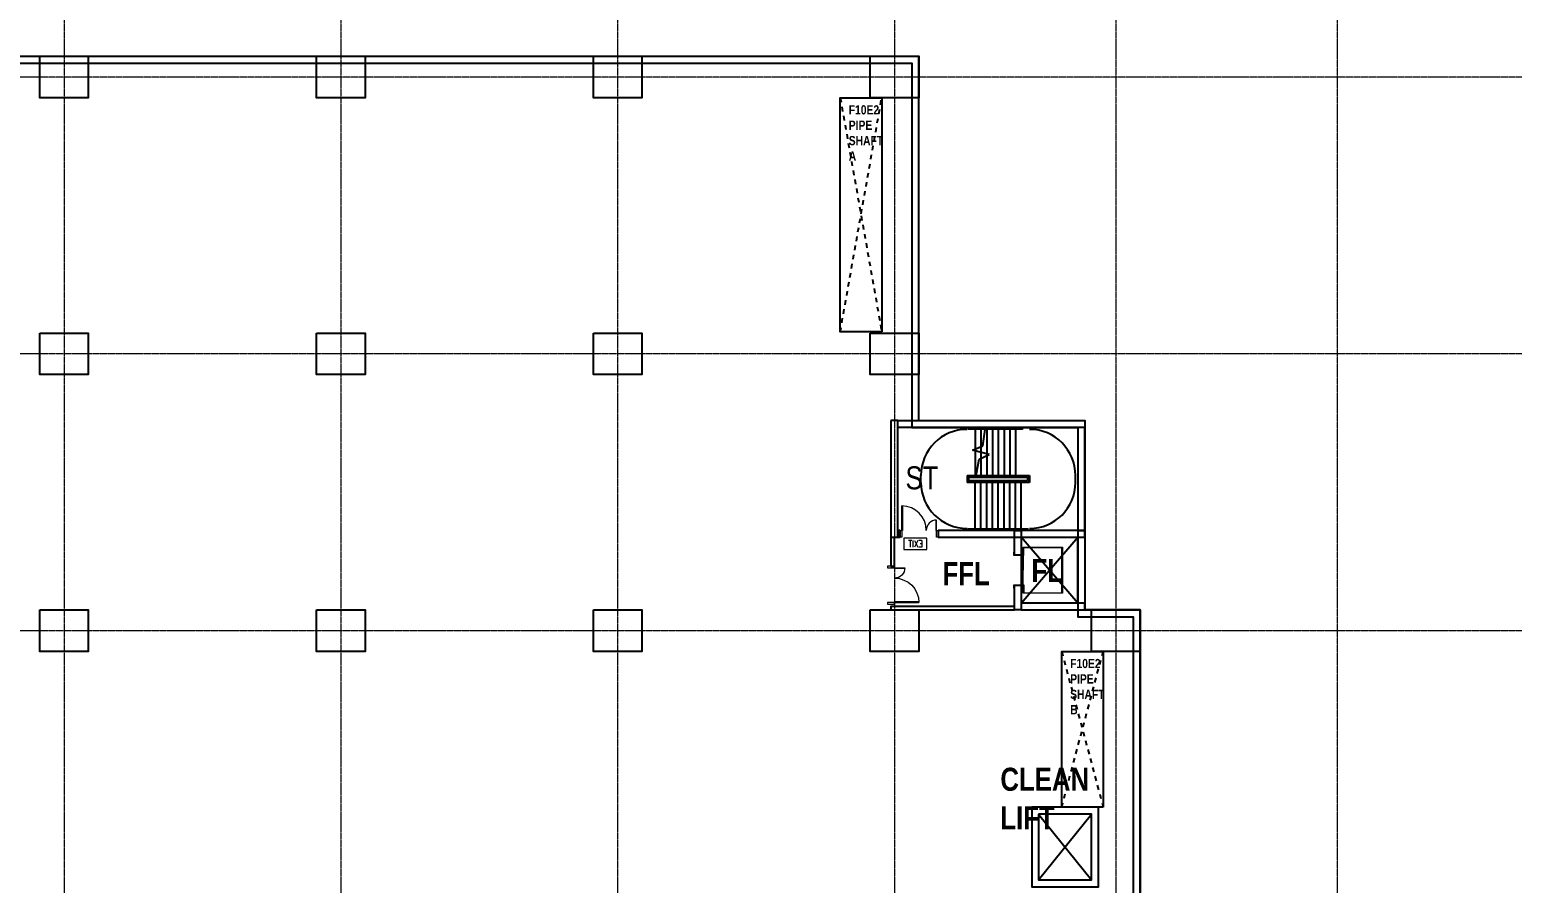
# Model space of a CAD drawing. Header units: millimetres. Extents: x -635893 to 717484, y -2208734 to -1504611.
# Drawn here: x 324945 to 389227, y -1582007 to -1545003 of the extents above; entities that cross this region are included whole.
import ezdxf

# ---------------------------------------------------------------- set-up
doc = ezdxf.new("R2010")
doc.units = ezdxf.units.MM
doc.linetypes.add('Hidden 2', pattern=[400, 200, -200])
doc.linetypes.add('IDA - Grid Line', pattern=[3500, 2000, -500, 500, -500])
doc.layers.add('000_CTCI_CSA', color=7, linetype='Continuous')
doc.layers.add('0_FIRE', color=1, linetype='Continuous')
for name, color, linetype, lineweight, true_color in [('A-_--------_-D0-2', 4, 'Continuous', 18, 0x00ffff), ('A-_DOOR----_E-1', 4, 'Continuous', 9, 0x00ffff), ('A-_RALG----_E1-1', 4, 'Continuous', 9, 0x00ffff), ('A-_RALG----_E3-1', 4, 'Continuous', 9, 0x00ffff)]:
    doc.layers.add(name, color=color, linetype=linetype, lineweight=lineweight, true_color=true_color)
doc.layers.add('A-_ANOTGRID_E', color=7, linetype='Continuous', lineweight=9)
doc.layers.add('A-_DOOR----_E', color=7, linetype='Continuous', lineweight=9)
doc.styles.add('Site Area', font='arial.ttf', dxfattribs={"width": 0.8})

# ---------------------------------------------------------------- blocks, each defined once
blk = doc.blocks.new('IDA - Elevator Door - 1300L X 2200H - 2hr-13934193-FAB - LEVEL 4 LAYOUT PLAN')
at = {"layer": 'A-_DOOR----_E', "color": 252}
for p, q in [((-1000, 1930), (-1000, 230)), ((1000, 1930), (-1000, 1930)), ((1000, 230), (1000, 1930)), ((-975, 1905), (975, 1905)), ((-975, 255), (-975, 1905)), ((975, 1905), (975, 255)), ((-1000, 230), (-630, 230)), ((-630, 255), (-975, 255)), ((730, 165), (-730, 165)), ((-730, 165), (-730, 155)), ((-630, 155), (-730, 155)), ((-730, 155), (-730, 150)), ((-650, 230), (0, 230)), ((0, 205), (-650, 205)), ((-650, 190), (-2, 190)), ((-2, 165), (-650, 165)), ((-630, 230), (-630, 255)), ((-630, -165), (-630, 155)), ((-630, 150), (630, 150)), ((650, 230), (0, 230)), ((0, 205), (650, 205)), ((2, 190), (650, 190)), ((650, 165), (2, 165)), ((630, 255), (975, 255)), ((630, 230), (630, 255)), ((975, 230), (630, 230)), ((630, 230), (1000, 230)), ((730, 155), (630, 155)), ((630, 155), (630, -165)), ((730, 155), (730, 165)), ((730, 150), (730, 155)), ((-780, -150), (-780, -165)), ((-780, -165), (-780, -150)), ((-775, -170), (-635, -170)), ((635, -170), (775, -170)), ((780, -165), (780, -150)), ((780, -150), (780, -165))]:
    blk.add_line(p, q, dxfattribs=at)
for centre, start, end in [((-775, -165), 180, 270), ((-775, -165), 180, 255), ((-635, -165), 270, 360), ((635, -165), 180, 270), ((775, -165), 270, 360), ((775, -165), 285, 0)]:
    blk.add_arc(centre, 5, start, end, dxfattribs=at)
blk = doc.blocks.new('IDA - F - DoubleUnbalanced - Swing - 1650L X 2200H - DOOR TYPE - FIRE RATING-8452598-PROBE 10B - LEVEL 6 LAYOUT PLAN')
at = {"layer": 'A-_DOOR----_E', "color": 252}
for p, q in [((-520, 150), (-450, 150)), ((-520, -150), (-520, 150)), ((-450, 150), (-450, -150)), ((1060, 150), (1130, 150)), ((1060, -150), (1060, 150)), ((1130, 150), (1130, -150)), ((-450, -150), (-520, -150)), ((-450, -150), (-450, -600)), ((-418, -150), (-450, -150)), ((-450, -600), (-418, -600)), ((-418, -600), (-418, -150)), ((1028, -150), (1060, -150)), ((1028, -1210), (1028, -150)), ((1060, -150), (1060, -1210)), ((1130, -150), (1060, -150)), ((1060, -1210), (1028, -1210))]:
    blk.add_line(p, q, dxfattribs=at)
for centre, radius, start, end in [((-450, -150), 450, 270, 0), ((-450, -150), 450, 270, 360), ((1060, -150), 1060, 180, 270), ((1060, -150), 1060, 180, 270)]:
    blk.add_arc(centre, radius, start, end, dxfattribs=at)
blk = doc.blocks.new('PIPE SHAFT')
at = {"color": 252, "linetype": 'Hidden 2'}
for p, q in [((119800, -1656213, 0), (121600, -1666363, 0)), ((119800, -1666363, 0), (121600, -1656213, 0)), ((129400, -1680213, 0), (131200, -1686963, 0)), ((129400, -1686963, 0), (131200, -1680213, 0))]:
    blk.add_line(p, q, dxfattribs=at)
at = {"color": 252, "elevation": 0}
for points in [[(121600, -1666363), (119800, -1666363), (119800, -1656213), (121600, -1656213)], [(131200, -1686963), (129400, -1686963), (129400, -1680213), (131200, -1680213)]]:
    blk.add_lwpolyline(points, close=True, dxfattribs=at)
at = {"color": 252, "char_height": 400, "attachment_point": 1, "style": 'Site Area'}
for s, insert in [('{\\fArial|b1|i0|c0|p34;F10E2\\PPIPE SHAFT A}', (120169, -1656536, 0)), ('{\\fArial|b1|i0|c0|p34;F10E2\\PPIPE SHAFT\\PB}', (129769, -1680536, 0))]:
    blk.add_mtext_dynamic_manual_height_columns(s, width=1343.72, gutter_width=9702, heights=[0], dxfattribs=dict(at, insert=insert))

msp = doc.modelspace()

# ---------------------------------------------------------------- linework, layer by layer
at = {"color": 252}
for p, q in [((362288.423, -1561947.708, 0), (362288.422, -1567007.707, 0)), ((362588.423, -1561947.708, 0), (362288.423, -1561947.708, 0)), ((362588.422, -1567007.707, 0), (362588.423, -1561947.708, 0)), ((362588.423, -1561947.709, 0), (370688.047, -1561947.708, 0)), ((362588.423, -1562247.709, 0), (362588.423, -1561947.709, 0)), ((370688.047, -1561947.708, 0), (370688.047, -1562247.708, 0)), ((370688.047, -1562247.708, 0), (362588.423, -1562247.709, 0)), ((365938.047, -1562247.708, 0), (365938.047, -1562287.708, 0)), ((365938.047, -1562327.708, 0), (365938.047, -1564327.708, 0)), ((366188.047, -1562247.708, 0), (366188.047, -1562287.708, 0)), ((366188.047, -1562327.708, 0), (366188.047, -1564327.708, 0)), ((366265.692, -1563037.93, 0), (366367.573, -1562327.708, 0)), ((366378.29, -1562287.708, 0), (366389.008, -1562247.708, 0)), ((366438.047, -1562247.708, 0), (366438.047, -1562287.708, 0)), ((366438.047, -1562327.708, 0), (366438.047, -1564327.708, 0)), ((366688.047, -1562247.708, 0), (366688.047, -1562287.708, 0)), ((366688.047, -1562327.708, 0), (366688.047, -1564327.708, 0)), ((366938.047, -1562247.708, 0), (366938.047, -1562287.708, 0)), ((366938.047, -1562327.708, 0), (366938.047, -1564327.708, 0)), ((367188.047, -1562247.708, 0), (367188.047, -1562287.708, 0)), ((367188.047, -1562327.708, 0), (367188.047, -1564327.708, 0)), ((367438.047, -1562247.708, 0), (367438.047, -1562287.708, 0)), ((367438.047, -1562327.708, 0), (367438.047, -1564327.708, 0)), ((367688.047, -1562247.708, 0), (367688.047, -1562287.708, 0)), ((367688.047, -1562327.708, 0), (367688.047, -1564327.708, 0)), ((370688.047, -1562247.708, 0), (370388.047, -1562247.708, 0)), ((370388.047, -1562247.708, 0), (370388.047, -1566707.708, 0)), ((370688.047, -1566707.708, 0), (370688.047, -1562247.708, 0)), ((365825.824, -1563230.651, 0), (366265.692, -1563037.93, 0)), ((366550.269, -1563424.765, 0), (365825.824, -1563230.651, 0)), ((365938.047, -1563181.482, 0), (365938.047, -1563260.72, 0)), ((366188.047, -1563071.949, 0), (366188.047, -1563327.708, 0)), ((365987.085, -1564327.708, 0), (366110.401, -1563617.485, 0)), ((366110.401, -1563617.485, 0), (366550.269, -1563424.765, 0)), ((366438.047, -1563394.695, 0), (366438.047, -1563473.933, 0)), ((363588.047, -1564627.708, 0), (363588.047, -1564327.708, 0)), ((365588.047, -1564327.708, 0), (365588.047, -1564627.708, 0)), ((368288.047, -1564627.708, 0), (368288.047, -1564327.708, 0)), ((368288.047, -1564327.708, 0), (368288.047, -1564627.708, 0)), ((370288.047, -1564627.708, 0), (370288.047, -1564327.708, 0)), ((365938.047, -1566627.708, 0), (365938.047, -1564627.708, 0)), ((366188.047, -1566627.708, 0), (366188.047, -1564627.708, 0)), ((366438.047, -1566627.708, 0), (366438.047, -1564627.708, 0)), ((366688.047, -1566627.708, 0), (366688.047, -1564627.708, 0)), ((366938.047, -1566627.708, 0), (366938.047, -1564627.708, 0)), ((367188.047, -1566627.708, 0), (367188.047, -1564627.708, 0)), ((367438.047, -1566627.708, 0), (367438.047, -1564627.708, 0)), ((367688.047, -1566627.708, 0), (367688.047, -1564627.708, 0)), ((367938.047, -1566627.708, 0), (367938.047, -1564627.708, 0)), ((362288.422, -1567007.707, 0), (362588.422, -1567007.707, 0)), ((362688.422, -1566707.707, 0), (362588.422, -1566707.707, 0)), ((362588.422, -1566707.707, 0), (362588.422, -1567007.707, 0)), ((362588.422, -1567007.707, 0), (362688.422, -1567007.707, 0)), ((362688.422, -1567007.707, 0), (362688.422, -1566707.707, 0)), ((370688.047, -1566707.708, 0), (364338.422, -1566707.707, 0)), ((364338.422, -1566707.707, 0), (364338.422, -1567007.707, 0)), ((364338.422, -1567007.707, 0), (370688.047, -1567007.708, 0)), ((365938.047, -1566707.708, 0), (365938.047, -1566667.708, 0)), ((366188.047, -1566707.708, 0), (366188.047, -1566667.708, 0)), ((366438.047, -1566707.708, 0), (366438.047, -1566667.708, 0)), ((366688.047, -1566707.708, 0), (366688.047, -1566667.708, 0)), ((366938.047, -1566707.708, 0), (366938.047, -1566667.708, 0)), ((367188.047, -1566707.708, 0), (367188.047, -1566667.708, 0)), ((367438.047, -1566707.708, 0), (367438.047, -1566667.708, 0)), ((367638.046, -1567782.748, 0), (367638.045, -1566707.707, 0)), ((367638.045, -1566707.707, 0), (367938.045, -1566707.707, 0)), ((367688.047, -1566707.708, 0), (367688.047, -1566667.708, 0)), ((367938.045, -1566707.707, 0), (367938.046, -1567782.748, 0)), ((370688.047, -1566707.708, 0), (367938.046, -1566707.704, 0)), ((367938.046, -1566707.704, 0), (367938.046, -1567007.704, 0)), ((370387.86, -1569857.793, 0), (367938.046, -1567007.704, 0)), ((367938.046, -1567007.704, 0), (370688.047, -1567007.708, 0)), ((367938.047, -1566707.708, 0), (367938.047, -1566667.708, 0)), ((367938.047, -1569857.789, 0), (370387.859, -1567007.707, 0)), ((370388.047, -1566707.708, 0), (370688.047, -1566707.708, 0)), ((370688.047, -1567007.708, 0), (370688.047, -1566707.708, 0)), ((370688.047, -1567007.708, 0), (370688.047, -1566707.708, 0)), ((367938.046, -1567782.748, 0), (367638.046, -1567782.748, 0)), ((368688.233, -1581857.014, 0), (370988.233, -1579007.014, 0)), ((368688.233, -1579007.014, 0), (370988.233, -1581857.014, 0))]:
    msp.add_line(p, q, dxfattribs=at)
at = {"color": 252, "elevation": 0}
for points in [[(325388.233, -1546157.59), (327488.233, -1546157.59), (327488.233, -1547957.59), (325388.233, -1547957.59)], [(337388.233, -1546157.657), (339488.233, -1546157.657), (339488.233, -1547957.657), (337388.233, -1547957.657)], [(349388.233, -1546157.014), (351488.233, -1546157.014), (351488.233, -1547957.014), (349388.233, -1547957.014)], [(361388.233, -1546157.014), (363488.233, -1546157.014), (363488.233, -1547957.014), (361388.233, -1547957.014)], [(325388.233, -1558157.59), (327488.233, -1558157.59), (327488.233, -1559957.59), (325388.233, -1559957.59)], [(337388.233, -1558157.657), (339488.233, -1558157.657), (339488.233, -1559957.657), (337388.233, -1559957.657)], [(349388.233, -1558157.014), (351488.233, -1558157.014), (351488.233, -1559957.014), (349388.233, -1559957.014)], [(361388.233, -1558157.014), (363488.233, -1558157.014), (363488.233, -1559957.014), (361388.233, -1559957.014)], [(370687.859, -1567007.702), (370687.86, -1569857.788), (370387.86, -1569857.788), (370387.859, -1567007.702)], [(367938.046, -1569082.748), (367938.047, -1570157.789), (367638.047, -1570157.789), (367638.046, -1569082.748)], [(325388.233, -1570157.59), (327488.233, -1570157.59), (327488.233, -1571957.59), (325388.233, -1571957.59)], [(337388.233, -1570157.657), (339488.233, -1570157.657), (339488.233, -1571957.657), (337388.233, -1571957.657)], [(349388.233, -1570157.014), (351488.233, -1570157.014), (351488.233, -1571957.014), (349388.233, -1571957.014)], [(361388.233, -1570157.014), (363488.233, -1570157.014), (363488.233, -1571957.014), (361388.233, -1571957.014)], [(367638.013, -1570157.783), (367638.013, -1570007.782), (362288.42, -1570007.789), (362288.42, -1570157.789)], [(370687.86, -1570157.798), (370687.86, -1569857.798), (367938.233, -1569857.794), (367938.233, -1570157.794)], [(370988.233, -1570157.014), (373088.233, -1570157.014), (373088.233, -1571957.014), (370988.233, -1571957.014)], [(368388.233, -1578707.014), (368388.233, -1582157.014), (371288.233, -1582157.014), (371288.233, -1578707.014)], [(368688.233, -1579007.014), (368688.233, -1581857.014), (370988.233, -1581857.014), (370988.233, -1579007.014)]]:
    msp.add_lwpolyline(points, close=True, dxfattribs=at)
for points in [[(362288.422, -1567007.707), (362288.425, -1568257.788), (362438.426, -1568257.788), (362438.422, -1567007.707)], [(367938.233, -1570157.794), (370688.235, -1570157.798), (370688.234, -1569857.798), (367938.233, -1569857.794)]]:
    msp.add_lwpolyline(points, dxfattribs=at)
at = {"color": 252}
for centre, start, end in [((365588.047, -1564327.708, 0), 90, 180), ((368288.047, -1564327.708, 0), 0, 90), ((365588.047, -1564627.708, 0), 180, 270), ((368288.047, -1564627.708, 0), 270, 0)]:
    msp.add_arc(centre, 2000, start, end, dxfattribs=at)
at = {"layer": '000_CTCI_CSA', "color": 252, "elevation": 0}
for points in [[(295738.439, -1589068.253), (293588.368, -1589067.802), (293588.233, -1546157.405), (363487.786, -1546157.798), (363487.786, -1561947.72), (370688.235, -1561947.722), (370688.232, -1570157.798), (373088.233, -1570157.798), (373088.233, -1606157.798), (382688.235, -1606157.798), (382688.233, -1625257.592), (387448.233, -1625257.591), (387448.231, -1640057.013), (313387.786, -1640057.014), (313388.233, -1606157.014)], [(295738.439, -1588767.797), (293888.367, -1588767.802), (293888.234, -1546457.407), (363187.786, -1546457.796), (363187.786, -1562247.72), (370388.234, -1562247.722), (370388.232, -1570457.798), (372788.233, -1570457.798), (372788.233, -1606457.798), (382388.235, -1606457.798), (382388.233, -1625557.592), (387148.233, -1625557.591), (387148.232, -1639757.013), (313687.786, -1639757.014), (313687.788, -1606157.014)]]:
    msp.add_lwpolyline(points, dxfattribs=at)
at = {"layer": '0_FIRE', "color": 252, "elevation": 0}
msp.add_lwpolyline([(373088.233, -1606153.809), (373088.225, -1570157.406), (370688.246, -1570157.406)], dxfattribs=at)
at = {"layer": 'A-_--------_-D0-2', "color": 252}
for p, q in [((362838.504, -1567040.821, 0), (362838.504, -1567540.821, 0)), ((363838.504, -1567040.821, 0), (362838.504, -1567040.821, 0)), ((363188.546, -1567140.821, 0), (363048.699, -1567140.821, 0)), ((363118.623, -1567140.821, 0), (363118.623, -1567440.821, 0)), ((363238.589, -1567140.821, 0), (363238.589, -1567440.821, 0)), ((363308.512, -1567140.821, 0), (363448.444, -1567440.821, 0)), ((363448.444, -1567140.821, 0), (363308.512, -1567440.821, 0)), ((363628.309, -1567140.821, 0), (363498.402, -1567140.821, 0)), ((363628.309, -1567140.821, 0), (363628.309, -1567440.821, 0)), ((363838.504, -1567540.821, 0), (363838.504, -1567040.821, 0)), ((362838.504, -1567540.821, 0), (363838.504, -1567540.821, 0)), ((363628.309, -1567440.821, 0), (363498.402, -1567440.821, 0)), ((363628.309, -1567283.642, 0), (363548.359, -1567283.642, 0))]:
    msp.add_line(p, q, dxfattribs=at)
at = {"layer": 'A-_ANOTGRID_E', "color": 252, "linetype": 'IDA - Grid Line', "ltscale": 0.005}
for p, q in [((326438.233, -1526391.214, 0), (326438.233, -1656232.42, 0)), ((338438.233, -1526391.214, 0), (338438.233, -1656232.42, 0)), ((350438.233, -1526391.214, 0), (350438.233, -1656232.42, 0)), ((362438.233, -1526391.214, 0), (362438.233, -1656232.42, 0)), ((372038.233, -1526391.214, 0), (372038.233, -1656232.42, 0)), ((381638.233, -1526391.214, 0), (381638.233, -1656232.42, 0)), ((403522.966, -1547057.014, 0), (269057.981, -1547057.014, 0)), ((403522.966, -1559057.014, 0), (269057.981, -1559057.014, 0)), ((403522.966, -1571057.014, 0), (269057.981, -1571057.014, 0))]:
    msp.add_line(p, q, dxfattribs=at)
at = {"layer": 'A-_DOOR----_E', "color": 252}
for p, q in [((362758.421, -1565647.707, 0), (362790.421, -1565647.706, 0)), ((362758.421, -1566707.707, 0), (362758.421, -1565647.707, 0)), ((362790.421, -1565647.706, 0), (362790.421, -1566707.706, 0)), ((364268.421, -1566257.705, 0), (364236.421, -1566257.705, 0)), ((364236.421, -1566257.705, 0), (364236.421, -1566707.705, 0)), ((364268.421, -1566707.705, 0), (364268.421, -1566257.705, 0)), ((362688.422, -1567007.707, 0), (362688.421, -1566707.707, 0)), ((362688.421, -1566707.707, 0), (362758.421, -1566707.707, 0)), ((362758.422, -1567007.707, 0), (362688.422, -1567007.707, 0)), ((362790.421, -1566707.706, 0), (362758.421, -1566707.707, 0)), ((362758.421, -1566707.707, 0), (362758.422, -1567007.707, 0)), ((364236.421, -1566707.705, 0), (364268.421, -1566707.705, 0)), ((364268.422, -1567007.705, 0), (364268.421, -1566707.705, 0)), ((364268.421, -1566707.705, 0), (364338.421, -1566707.705, 0)), ((364338.422, -1567007.705, 0), (364268.422, -1567007.705, 0)), ((364338.421, -1566707.705, 0), (364338.422, -1567007.705, 0))]:
    msp.add_line(p, q, dxfattribs=at)
for centre, radius, start, end in [((362758.421, -1566707.707, 0), 1060, 0.00004133, 90.00004133), ((362758.421, -1566707.707, 0), 1060, 0.00004133, 90.00004133), ((364268.421, -1566707.705, 0), 450, 90.00004133, 180.00004133), ((364268.421, -1566707.705, 0), 450, 90.00004133, 180.00004133)]:
    msp.add_arc(centre, radius, start, end, dxfattribs=at)
at = {"layer": 'A-_RALG----_E1-1', "color": 252}
for p, q in [((365638.047, -1562287.708, 0), (365638.047, -1562327.708, 0)), ((365938.047, -1562287.708, 0), (365638.047, -1562287.708, 0)), ((365938.047, -1562327.708, 0), (365638.047, -1562327.708, 0)), ((366378.29, -1562287.708, 0), (365938.047, -1562287.708, 0)), ((366367.573, -1562327.708, 0), (365938.047, -1562327.708, 0)), ((366367.573, -1562327.708, 0), (366378.29, -1562287.708, 0)), ((367938.047, -1562327.708, 0), (366367.573, -1562327.708, 0)), ((367938.047, -1562287.708, 0), (366378.29, -1562287.708, 0)), ((367988.047, -1562287.708, 0), (367938.047, -1562287.708, 0)), ((367988.047, -1562327.708, 0), (367938.047, -1562327.708, 0)), ((367988.047, -1562287.708, 0), (367988.047, -1562327.708, 0)), ((365938.047, -1564357.708, 0), (365987.085, -1564357.708, 0)), ((365938.047, -1564357.708, 0), (365938.047, -1564397.708, 0)), ((365987.085, -1564357.708, 0), (365938.047, -1564357.708, 0)), ((365987.085, -1564397.708, 0), (365938.047, -1564397.708, 0)), ((365987.085, -1564397.708, 0), (365938.047, -1564397.708, 0)), ((365637.192, -1566667.708, 0), (365637.192, -1566627.708, 0)), ((365637.192, -1566627.708, 0), (365687.192, -1566627.708, 0)), ((365637.192, -1566667.708, 0), (365687.192, -1566667.708, 0)), ((365687.192, -1566627.708, 0), (367937.192, -1566627.708, 0)), ((365687.192, -1566667.708, 0), (367937.192, -1566667.708, 0)), ((367937.192, -1566627.708, 0), (368237.192, -1566627.708, 0)), ((367937.192, -1566667.708, 0), (368237.192, -1566667.708, 0)), ((368237.192, -1566667.708, 0), (368237.192, -1566627.708, 0))]:
    msp.add_line(p, q, dxfattribs=at)
at = {"layer": 'A-_RALG----_E3-1', "color": 252}
for p, q in [((365588.047, -1564327.708, 0), (365588.047, -1564627.708, 0)), ((365938.047, -1564327.708, 0), (365588.047, -1564327.708, 0)), ((365613.047, -1564352.708, 0), (365613.047, -1564602.708, 0)), ((365938.047, -1564352.708, 0), (365613.047, -1564352.708, 0)), ((365613.047, -1564602.708, 0), (365688.047, -1564602.708, 0)), ((365663.047, -1564402.708, 0), (365663.047, -1564552.708, 0)), ((365938.047, -1564402.708, 0), (365663.047, -1564402.708, 0)), ((365938.047, -1564427.708, 0), (365663.047, -1564427.708, 0)), ((365663.047, -1564527.708, 0), (365688.047, -1564527.708, 0)), ((365663.047, -1564552.708, 0), (365688.047, -1564552.708, 0)), ((365688.047, -1564527.708, 0), (365938.047, -1564527.708, 0)), ((365688.047, -1564552.708, 0), (365938.047, -1564552.708, 0)), ((365688.047, -1564602.708, 0), (365938.047, -1564602.708, 0)), ((365938.047, -1564327.708, 0), (365938.047, -1564352.708, 0)), ((365987.085, -1564327.708, 0), (365938.047, -1564327.708, 0)), ((365938.047, -1564352.708, 0), (365938.047, -1564327.708, 0)), ((365938.047, -1564352.708, 0), (365938.047, -1564357.708, 0)), ((365987.085, -1564352.708, 0), (365938.047, -1564352.708, 0)), ((365938.047, -1564357.708, 0), (365938.047, -1564352.708, 0)), ((365938.047, -1564397.708, 0), (365938.047, -1564402.708, 0)), ((365938.047, -1564402.708, 0), (365938.047, -1564397.708, 0)), ((365938.047, -1564402.708, 0), (365938.047, -1564427.708, 0)), ((365987.085, -1564402.708, 0), (365938.047, -1564402.708, 0)), ((365938.047, -1564427.708, 0), (365938.047, -1564402.708, 0)), ((365987.085, -1564427.708, 0), (365938.047, -1564427.708, 0)), ((365938.047, -1564527.708, 0), (367938.047, -1564527.708, 0)), ((365938.047, -1564552.708, 0), (367938.047, -1564552.708, 0)), ((365938.047, -1564602.708, 0), (367938.047, -1564602.708, 0)), ((365987.085, -1564352.708, 0), (365987.085, -1564327.708, 0)), ((367938.047, -1564327.708, 0), (365987.085, -1564327.708, 0)), ((365987.085, -1564352.708, 0), (365987.085, -1564327.708, 0)), ((367938.047, -1564327.708, 0), (365987.085, -1564327.708, 0)), ((365987.085, -1564357.708, 0), (365987.085, -1564352.708, 0)), ((365987.085, -1564357.708, 0), (365987.085, -1564352.708, 0)), ((365987.085, -1564357.708, 0), (365987.085, -1564352.708, 0)), ((367938.047, -1564352.708, 0), (365987.085, -1564352.708, 0)), ((365987.085, -1564357.708, 0), (365987.085, -1564352.708, 0)), ((365987.085, -1564357.708, 0), (365987.085, -1564352.708, 0)), ((365987.085, -1564357.708, 0), (365987.085, -1564352.708, 0)), ((367938.047, -1564352.708, 0), (365987.085, -1564352.708, 0)), ((365987.085, -1564402.708, 0), (365987.085, -1564397.708, 0)), ((365987.085, -1564402.708, 0), (365987.085, -1564397.708, 0)), ((365987.085, -1564402.708, 0), (365987.085, -1564397.708, 0)), ((365987.085, -1564402.708, 0), (365987.085, -1564397.708, 0)), ((365987.085, -1564402.708, 0), (365987.085, -1564397.708, 0)), ((365987.085, -1564402.708, 0), (365987.085, -1564397.708, 0)), ((365987.085, -1564427.708, 0), (365987.085, -1564402.708, 0)), ((367938.047, -1564402.708, 0), (365987.085, -1564402.708, 0)), ((365987.085, -1564427.708, 0), (365987.085, -1564402.708, 0)), ((367938.047, -1564402.708, 0), (365987.085, -1564402.708, 0)), ((367938.047, -1564427.708, 0), (365987.085, -1564427.708, 0)), ((367938.047, -1564427.708, 0), (365987.085, -1564427.708, 0)), ((368288.047, -1564327.708, 0), (367938.047, -1564327.708, 0)), ((368288.047, -1564327.708, 0), (367938.047, -1564327.708, 0)), ((368263.047, -1564352.708, 0), (367938.047, -1564352.708, 0)), ((368263.047, -1564352.708, 0), (367938.047, -1564352.708, 0)), ((368213.047, -1564402.708, 0), (367938.047, -1564402.708, 0)), ((368213.047, -1564402.708, 0), (367938.047, -1564402.708, 0)), ((368213.047, -1564427.708, 0), (367938.047, -1564427.708, 0)), ((368213.047, -1564427.708, 0), (367938.047, -1564427.708, 0)), ((367938.047, -1564552.708, 0), (367938.047, -1564527.708, 0)), ((367938.047, -1564527.708, 0), (367938.047, -1564552.708, 0)), ((367938.047, -1564527.708, 0), (368213.047, -1564527.708, 0)), ((367938.047, -1564527.708, 0), (367938.047, -1564552.708, 0)), ((367938.047, -1564527.708, 0), (368213.047, -1564527.708, 0)), ((367938.047, -1564557.708, 0), (367938.047, -1564552.708, 0)), ((367938.047, -1564552.708, 0), (367938.047, -1564557.708, 0)), ((367938.047, -1564552.708, 0), (368213.047, -1564552.708, 0)), ((367938.047, -1564552.708, 0), (367938.047, -1564557.708, 0)), ((367938.047, -1564552.708, 0), (368213.047, -1564552.708, 0)), ((367938.047, -1564602.708, 0), (367938.047, -1564597.708, 0)), ((367938.047, -1564597.708, 0), (367938.047, -1564602.708, 0)), ((367938.047, -1564597.708, 0), (367938.047, -1564602.708, 0)), ((367938.047, -1564627.708, 0), (367938.047, -1564602.708, 0)), ((367938.047, -1564602.708, 0), (367938.047, -1564627.708, 0)), ((367938.047, -1564602.708, 0), (368263.047, -1564602.708, 0)), ((367938.047, -1564602.708, 0), (367938.047, -1564627.708, 0)), ((367938.047, -1564602.708, 0), (368263.047, -1564602.708, 0)), ((368213.047, -1564552.708, 0), (368213.047, -1564402.708, 0)), ((368213.047, -1564552.708, 0), (368213.047, -1564402.708, 0)), ((368263.047, -1564602.708, 0), (368263.047, -1564352.708, 0)), ((368263.047, -1564602.708, 0), (368263.047, -1564352.708, 0)), ((368288.047, -1564627.708, 0), (368288.047, -1564327.708, 0)), ((368288.047, -1564627.708, 0), (368288.047, -1564327.708, 0)), ((365588.047, -1564627.708, 0), (365688.047, -1564627.708, 0)), ((365688.047, -1564627.708, 0), (365938.047, -1564627.708, 0)), ((365938.047, -1564627.708, 0), (367938.047, -1564627.708, 0)), ((367938.047, -1564627.708, 0), (368288.047, -1564627.708, 0)), ((367938.047, -1564627.708, 0), (368288.047, -1564627.708, 0))]:
    msp.add_line(p, q, dxfattribs=at)

# ---------------------------------------------------------------- block references
at = {"color": 252, "lineweight": 40}
msp.add_blockref('PIPE SHAFT', (240288.03, 108256.658, 0), dxfattribs=at)
at = {"layer": 'A-_DOOR----_E', "color": 252, "xscale": -1, "rotation": 89.99995867480713}
msp.add_blockref('IDA - F - DoubleUnbalanced - Swing - 1650L X 2200H - DOOR TYPE - FIRE RATING-8452598-PROBE 10B - LEVEL 6 LAYOUT PLAN', (362288.419, -1568777.788, 0), dxfattribs=at)
at = {"layer": 'A-_DOOR----_E-1', "color": 252, "xscale": -1, "rotation": 270}
msp.add_blockref('IDA - Elevator Door - 1300L X 2200H - 2hr-13934193-FAB - LEVEL 4 LAYOUT PLAN', (367787.86, -1568432.745, 0), dxfattribs=at)

# ---------------------------------------------------------------- texts
at = {"color": 252, "style": 'Site Area', "width": 0.8}
msp.add_text('ST', height=1000, dxfattribs=at).set_placement((362916.024, -1564930.482, 0))
at = {"color": 252, "lineweight": 53, "char_height": 1000, "attachment_point": 7, "style": 'Site Area'}
for s, insert in [('{\\fArial|b1|i0|c0|p34;FFL}', (364519.386, -1569084.741, 0)), ('{\\fArial|b1|i0|c0|p34;FL}', (368376.406, -1568951.218, 0))]:
    msp.add_mtext_dynamic_manual_height_columns(s, width=3027.31179, gutter_width=24254.764, heights=[0], dxfattribs=dict(at, insert=insert))
at = {"color": 252, "insert": (367029.513, -1576995.294, 0), "char_height": 1000, "attachment_point": 1, "style": 'Site Area'}
msp.add_mtext_dynamic_manual_height_columns('{\\fArial|b1|i0|c0|p34;CLEAN LIFT}', width=4149.0532, gutter_width=24254.764, heights=[0], dxfattribs=at)

doc.saveas('drawing.dxf')
